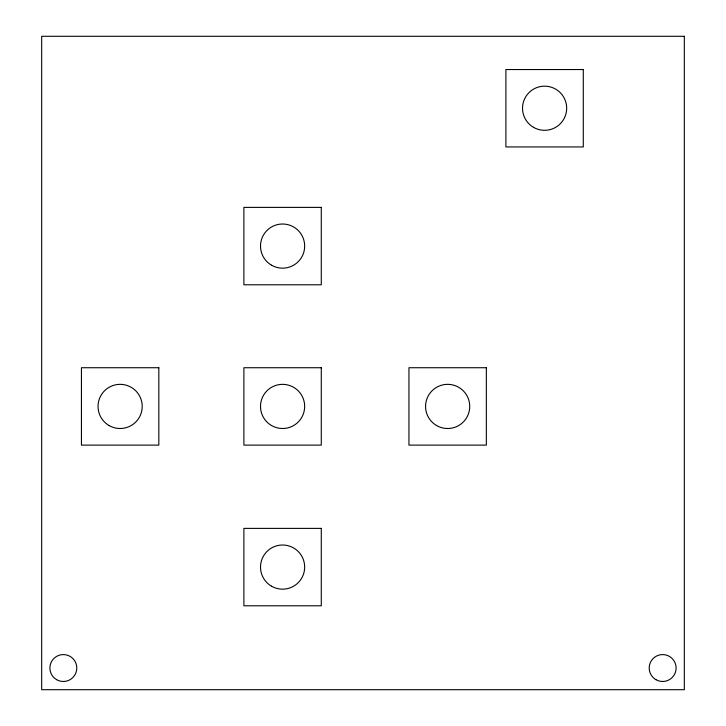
<?xml version="1.0" encoding="UTF-8"?>
<svg xmlns="http://www.w3.org/2000/svg" width="726" height="726" viewBox="0 0 726 726"><rect width="100%" height="100%" fill="white"/><g stroke="black" fill="none" stroke-linecap="round" stroke-linejoin="round"><path stroke-width="1.09" d="M684.319 36.3L41.681 36.3L41.681 689.7L684.319 689.7L684.319 36.3M583.296 69.542L505.904 69.542L505.904 146.942L583.296 146.942L583.296 69.542M321.282 207.391L243.891 207.391L243.891 284.792L321.282 284.792L321.282 207.391M158.831 367.728L81.439 367.728L81.439 445.12L158.831 445.12L158.831 367.728M321.282 367.728L243.891 367.728L243.891 445.12L321.282 445.12L321.282 367.728M486.347 367.728L408.947 367.728L408.947 445.12L486.347 445.12L486.347 367.728M321.282 528.383L243.891 528.383L243.891 605.783L321.282 605.783L321.282 528.383M655.932 679.672A13.44 13.44 0 0 0 676.097 668.029A13.44 13.44 0 0 0 655.932 656.386A13.44 13.44 0 0 0 655.932 679.672M56.628 679.672A13.44 13.44 0 0 0 76.793 668.029A13.44 13.44 0 0 0 56.628 656.386A13.44 13.44 0 0 0 56.628 679.672M109.091 425.545A22.079 22.079 0 0 0 142.214 406.424A22.079 22.079 0 0 0 109.091 387.303A22.079 22.079 0 0 0 109.091 425.545M271.551 586.209A22.079 22.079 0 0 0 304.666 567.088A22.079 22.079 0 0 0 271.551 547.967A22.079 22.079 0 0 0 271.551 586.209M436.607 425.545A22.079 22.079 0 0 0 469.731 406.424A22.079 22.079 0 0 0 436.607 387.303A22.079 22.079 0 0 0 436.607 425.545M271.551 265.208A22.079 22.079 0 0 0 304.666 246.087A22.079 22.079 0 0 0 271.551 226.966A22.079 22.079 0 0 0 271.551 265.208M533.565 127.359A22.079 22.079 0 0 0 566.679 108.238A22.079 22.079 0 0 0 533.565 89.117A22.079 22.079 0 0 0 533.565 127.359M271.551 425.545A22.079 22.079 0 0 0 304.666 406.424A22.079 22.079 0 0 0 271.551 387.303A22.079 22.079 0 0 0 271.551 425.545"/></g></svg>
